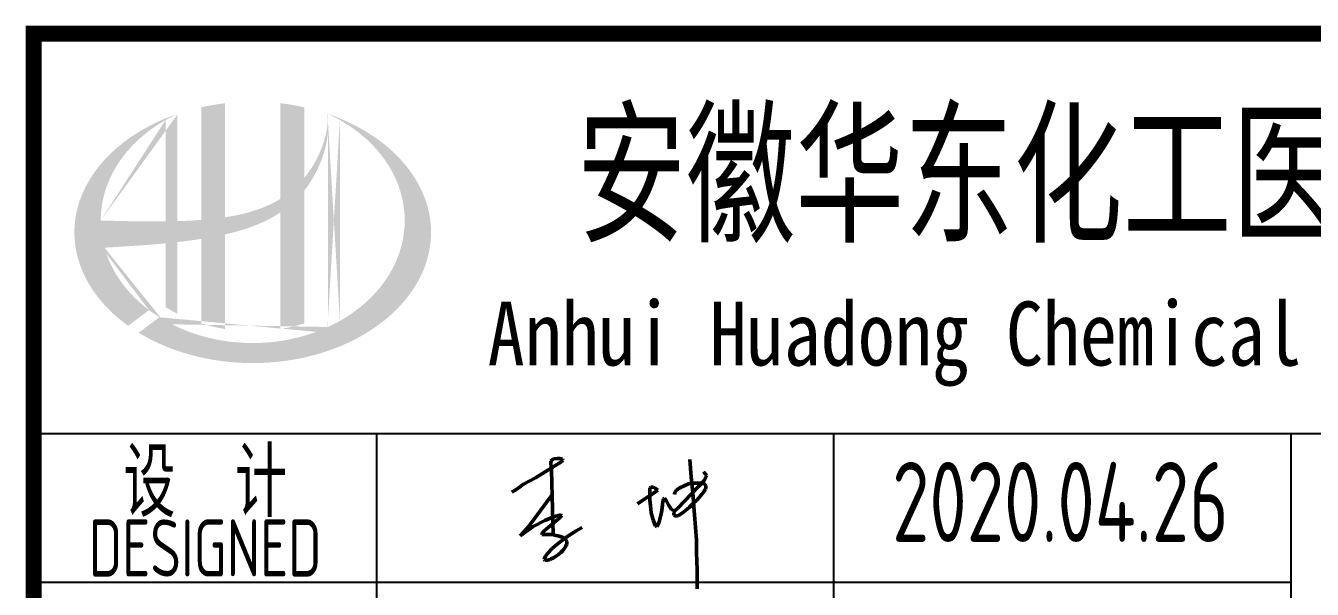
# Model space of a CAD drawing. Extents: x 5394041 to 5729212, y -433068 to -301615.
# Drawn here: x 5563740 to 5569367, y -416382 to -413916 of the extents above; entities that cross this region are included whole.
import ezdxf
from ezdxf.enums import TextEntityAlignment as Align

# ---------------------------------------------------------------- set-up
doc = ezdxf.new("R2010")
doc.units = 0
doc.header["$LTSCALE"] = 1000
doc.header["$MEASUREMENT"] = 0
doc.layers.get('0').update_dxf_attribs({"linetype": 'CONTINUOUS'})
doc.styles.add('AHD', font='sceie.shx', dxfattribs={"width": 0.7, "bigfont": 'sceic.shx'})
doc.styles.add('ECEC_TQ_S', font='')
doc.styles.add('sceie', font='sceie.shx', dxfattribs={"width": 0.7, "bigfont": 'sceic.shx'})
doc.styles.get('ECEC_TQ_S').set_extended_font_data('SimSun')

# ---------------------------------------------------------------- blocks, each defined once
blk = doc.blocks.new('签名')
at = {"lineweight": 50}
for p, q in [((5484373.9, -514006.1), (5484490.2, -513935.2)), ((5484443.6, -513930.1), (5484440.9, -513933.4)), ((5484440.9, -513933.4), (5484440.9, -513943.7)), ((5484453.3, -513923.1), (5484443.6, -513930.1)), ((5484469, -513920.7), (5484453.3, -513923.1)), ((5484481.4, -513920.7), (5484469, -513920.7)), ((5484492.1, -513923.7), (5484481.4, -513920.7)), ((5484490.2, -513935.2), (5484494.5, -513928.9)), ((5484494.5, -513928.9), (5484492.1, -513923.7)), ((5485048.8, -513925.4), (5485055.2, -514002.4)), ((5484440.9, -513943.7), (5484443.6, -513972.8)), ((5484443.6, -513972.8), (5484451, -514255.5)), ((5485121.3, -513992.4), (5485109.4, -513979.5)), ((5485120.6, -514001.4), (5485122.4, -513995.7)), ((5485122.4, -513995.7), (5485121.3, -513992.4)), ((5484292.6, -514055.3), (5484321.1, -514034.4)), ((5484321.1, -514034.4), (5484373.9, -514006.1)), ((5484879.2, -514046.7), (5484874.9, -514049.8)), ((5484874.9, -514049.8), (5484874.9, -514102.5)), ((5484889.7, -514046.7), (5484879.2, -514046.7)), ((5484898.3, -514051.1), (5484889.7, -514046.7)), ((5484908.7, -514059.3), (5484898.3, -514051.1)), ((5484991.3, -514060.1), (5485005.3, -514049.1)), ((5485005.3, -514049.1), (5485024.5, -514040.5)), ((5485024.5, -514040.5), (5485044.1, -514031.7)), ((5485044.1, -514031.7), (5485063, -514029.9)), ((5485055.2, -514002.4), (5485062, -514069.9)), ((5485056.7, -514075.4), (5485086.9, -514044.6)), ((5485063, -514029.9), (5485080.4, -514029)), ((5485080.4, -514029), (5485090.1, -514029)), ((5485086.9, -514044.6), (5485106.8, -514024.4)), ((5485090.1, -514029), (5485104, -514029.4)), ((5485104, -514029.4), (5485109.7, -514030.2)), ((5485106.8, -514024.4), (5485114.2, -514014.2)), ((5485109.7, -514030.2), (5485115.9, -514035.1)), ((5485114.2, -514014.2), (5485120.6, -514001.4)), ((5485115.9, -514035.1), (5485118.9, -514041.7)), ((5485120, -514048.5), (5485117.5, -514055.4)), ((5485118.9, -514041.7), (5485120, -514048.5)), ((5484271.3, -514069.1), (5484292.6, -514055.3)), ((5484446.4, -514081.4), (5484346.3, -514216.5)), ((5484820.9, -514119.1), (5484839.8, -514106.9)), ((5484839.8, -514106.9), (5484861.5, -514092.7)), ((5484861.5, -514092.7), (5484880.5, -514080.4)), ((5484874.9, -514102.5), (5484877.6, -514129)), ((5484880.5, -514080.4), (5484901.1, -514066.5)), ((5484901.1, -514066.5), (5484908.7, -514059.3)), ((5484930.1, -514124), (5484931.7, -514108.3)), ((5484931.7, -514108.3), (5484935, -514098.4)), ((5484935, -514098.4), (5484939.2, -514095.3)), ((5484939.2, -514095.3), (5484947.6, -514108.5)), ((5484947.6, -514108.5), (5484956.8, -514126.6)), ((5484982.5, -514078.8), (5484983.3, -514069.1)), ((5484983.3, -514069.1), (5484991.3, -514060.1)), ((5484997.2, -514139.3), (5485025.4, -514108.5)), ((5485025.4, -514108.5), (5485056.7, -514075.4)), ((5485062, -514069.9), (5485067.5, -514131.4)), ((5485078.3, -514104.8), (5485067.4, -514115.4)), ((5485089.8, -514092.4), (5485078.3, -514104.8)), ((5485097.5, -514083.1), (5485089.8, -514092.4)), ((5485103.3, -514075.8), (5485097.5, -514083.1)), ((5485109.3, -514068.9), (5485103.3, -514075.8)), ((5485114, -514061.8), (5485109.3, -514068.9)), ((5485117.5, -514055.4), (5485114, -514061.8)), ((5484877.6, -514129), (5484880.8, -514159.7)), ((5484880.8, -514159.7), (5484888.6, -514189.2)), ((5484922.8, -514170.1), (5484927.5, -514148.8)), ((5484927.5, -514148.8), (5484930.1, -514124)), ((5484956.8, -514126.6), (5484968.5, -514145.2)), ((5484968.5, -514145.2), (5484983.1, -514152.1)), ((5484978.8, -514158.7), (5484983.9, -514150.9)), ((5484978.8, -514169.6), (5484978.8, -514158.7)), ((5484983.9, -514150.9), (5484997.2, -514139.3)), ((5485011.7, -514162.9), (5484999.4, -514171.2)), ((5485023.8, -514154.8), (5485011.7, -514162.9)), ((5485037, -514143.3), (5485023.8, -514154.8)), ((5485047.3, -514134.3), (5485037, -514143.3)), ((5485058.2, -514124.4), (5485047.3, -514134.3)), ((5485067.4, -514115.4), (5485058.2, -514124.4)), ((5485067.5, -514131.4), (5485073.4, -514204.2)), ((5484346.3, -514216.5), (5484307, -514260.5)), ((5484307, -514260.5), (5484363.7, -514219)), ((5484363.7, -514219), (5484414.5, -514192)), ((5484439.1, -514216.7), (5484412.9, -514237.3)), ((5484414.5, -514192), (5484457.3, -514175.3)), ((5484482.1, -514179.3), (5484439.1, -514216.7)), ((5484457.3, -514175.3), (5484484.7, -514168)), ((5484489, -514170.8), (5484482.1, -514179.3)), ((5484484.7, -514168), (5484489, -514170.8)), ((5484888.6, -514189.2), (5484899, -514216.9)), ((5484899, -514216.9), (5484904.6, -514220)), ((5484904.6, -514220), (5484914.7, -514199)), ((5484914.7, -514199), (5484922.8, -514170.1)), ((5484989.1, -514173.2), (5484978.8, -514169.6)), ((5484999.4, -514171.2), (5484989.1, -514173.2)), ((5485073.4, -514204.2), (5485078.8, -514278.7)), ((5484412.9, -514237.3), (5484401.9, -514249.5)), ((5484401.9, -514249.5), (5484401.9, -514254.7)), ((5484401.9, -514254.7), (5484446.8, -514254.7)), ((5484446.8, -514254.7), (5484459.5, -514257.2)), ((5484459.5, -514257.2), (5484478.2, -514260.7)), ((5484474.4, -514291.2), (5484511.5, -514263.7)), ((5484478.2, -514260.7), (5484495.1, -514267)), ((5484495.1, -514267), (5484505.1, -514273.2)), ((5484505.1, -514273.2), (5484511.1, -514285.3)), ((5484511.5, -514263.7), (5484551.9, -514238.4)), ((5484551.9, -514238.4), (5484578.5, -514223.8)), ((5484426.1, -514337.2), (5484448.7, -514314.1)), ((5484448.7, -514314.1), (5484474.4, -514291.2)), ((5484485.1, -514332.9), (5484474.8, -514341.6)), ((5484492.1, -514325.7), (5484485.1, -514332.9)), ((5484499.4, -514317.1), (5484492.1, -514325.7)), ((5484506.7, -514305.6), (5484499.4, -514317.1)), ((5484511.1, -514294.4), (5484506.7, -514305.6)), ((5484511.1, -514285.3), (5484511.1, -514294.4)), ((5485078.8, -514278.7), (5485078.8, -514332.9)), ((5485078.8, -514332.9), (5485081.6, -514408.2)), ((5484411.7, -514363.3), (5484417.4, -514348.5)), ((5484415.7, -514365.7), (5484411.7, -514363.3)), ((5484426.9, -514365.7), (5484415.7, -514365.7)), ((5484417.4, -514348.5), (5484426.1, -514337.2)), ((5484438.1, -514364), (5484426.9, -514365.7)), ((5484442.7, -514360.5), (5484438.1, -514364)), ((5484452.4, -514355.9), (5484442.7, -514360.5)), ((5484462, -514350.2), (5484452.4, -514355.9)), ((5484474.8, -514341.6), (5484462, -514350.2)), ((5485081.6, -514408.2), (5485081.6, -514491.8))]:
    blk.add_line(p, q, dxfattribs=at)
at = {"style": 'sceie', "width": 0.8}
for p in [(5486670.1, -514111), (5486631, -514761.6), (5486657.1, -515425.2), (5486696.1, -516075.8), (5486709.1, -516674.4)]:
    blk.add_attdef('2020.4.26', text='', height=350, dxfattribs=at).set_placement(p, align=Align.MIDDLE)

msp = doc.modelspace()

# ---------------------------------------------------------------- hatches: boundary and pattern name
h = msp.add_hatch(color=256)
edge = h.paths.add_edge_path()
edge.add_spline(control_points=[(5564611.2, -414828.9), (5564617.3, -414827.5), (5564623.4, -414826.1), (5564672.5, -414814.2), (5564715.1, -414801.2), (5564790.1, -414770.1), (5564823, -414753.1), (5564853.9, -414732.5)], knot_values=[61.629012, 61.629012, 61.629012, 61.629012, 63.330431, 63.330431, 75.353634, 75.353634, 85.398649, 85.398649, 85.398649, 85.398649], degree=3, periodic=0)
edge.add_line((5564853.9, -414732.5), (5564853.9, -415242.8))
edge.add_spline(control_points=[(5564853.9, -415242.8), (5564871.1, -415240), (5564888.1, -415236.7), (5564922.8, -415228.6), (5564940.5, -415223.8), (5564957.9, -415218.4)], knot_values=[4.908456, 4.908456, 4.908456, 4.908456, 4.992821, 4.992821, 5.083034, 5.083034, 5.083034, 5.083034], degree=3, periodic=0)
edge.add_line((5564957.9, -415218.4), (5564957.9, -414636.9))
edge.add_spline(control_points=[(5564957.9, -414636.9), (5564966.5, -414626), (5564974.7, -414614.6), (5565000.8, -414575), (5565016.5, -414545), (5565045.7, -414472.2), (5565057, -414428.5), (5565061.6, -414383.1), (5565061.8, -414381.8), (5565061.9, -414380.6)], knot_values=[97.991744, 97.991744, 97.991744, 97.991744, 101.64219, 101.64219, 110.337975, 110.337975, 121.934322, 121.934322, 122.270691, 122.270691, 122.270691, 122.270691], degree=3, periodic=0)
edge.add_line((5565061.9, -414380.6), (5565061.9, -414310.1))
edge.add_spline(control_points=[(5565061.9, -414310.1), (5565061.8, -414317.8), (5565061.5, -414325.5), (5565060.9, -414333.2)], knot_values=[126.194075, 126.194075, 126.194075, 126.194075, 128.396762, 128.396762, 128.396762, 128.396762], degree=3, periodic=0)
edge.add_spline(control_points=[(5565060.9, -414333.2), (5565060.4, -414339.4), (5565059.8, -414345.6), (5565059, -414351.8)], knot_values=[124.417049, 124.417049, 124.417049, 124.417049, 126.194075, 126.194075, 126.194075, 126.194075], degree=3, periodic=0)
edge.add_spline(control_points=[(5565059, -414351.8), (5565057.9, -414360.9), (5565056.4, -414370), (5565054.6, -414379.1)], knot_values=[121.80529, 121.80529, 121.80529, 121.80529, 124.417049, 124.417049, 124.417049, 124.417049], degree=3, periodic=0)
edge.add_spline(control_points=[(5565054.6, -414379.1), (5565052.2, -414391.3), (5565049.3, -414403.4), (5565045.8, -414415.4)], knot_values=[118.31574, 118.31574, 118.31574, 118.31574, 121.80529, 121.80529, 121.80529, 121.80529], degree=3, periodic=0)
edge.add_spline(control_points=[(5565045.8, -414415.4), (5565042.3, -414427.5), (5565038.3, -414439.6), (5565033.7, -414451.4)], knot_values=[114.795988, 114.795988, 114.795988, 114.795988, 118.31574, 118.31574, 118.31574, 118.31574], degree=3, periodic=0)
edge.add_spline(control_points=[(5565033.7, -414451.4), (5565029.2, -414463.1), (5565024.2, -414474.7), (5565018.8, -414486)], knot_values=[111.329641, 111.329641, 111.329641, 111.329641, 114.795988, 114.795988, 114.795988, 114.795988], degree=3, periodic=0)
edge.add_spline(control_points=[(5565018.8, -414486), (5565013.3, -414497.5), (5565007.3, -414508.9), (5565000.8, -414520)], knot_values=[107.79529, 107.79529, 107.79529, 107.79529, 111.329641, 111.329641, 111.329641, 111.329641], degree=3, periodic=0)
edge.add_spline(control_points=[(5565000.8, -414520), (5564994.5, -414530.8), (5564987.8, -414541.4), (5564980.7, -414551.6)], knot_values=[104.343579, 104.343579, 104.343579, 104.343579, 107.79529, 107.79529, 107.79529, 107.79529], degree=3, periodic=0)
edge.add_spline(control_points=[(5564980.7, -414551.6), (5564973.5, -414562), (5564965.9, -414572.1), (5564957.9, -414581.8)], knot_values=[100.8507, 100.8507, 100.8507, 100.8507, 104.343579, 104.343579, 104.343579, 104.343579], degree=3, periodic=0)
edge.add_line((5564957.9, -414581.8), (5564957.9, -414272.5))
edge.add_spline(control_points=[(5564957.9, -414272.5), (5564923.8, -414264.9), (5564889.1, -414259), (5564853.9, -414254.9)], knot_values=[4.423999, 4.423999, 4.423999, 4.423999, 4.558741, 4.558741, 4.558741, 4.558741], degree=3, periodic=0)
edge.add_line((5564853.9, -414254.9), (5564853.9, -414673.1))
edge.add_spline(control_points=[(5564853.9, -414673.1), (5564781.9, -414717.6), (5564697.7, -414740.8), (5564611.2, -414753.9)], knot_values=[63.246215, 63.246215, 63.246215, 63.246215, 87.689124, 87.689124, 87.689124, 87.689124], degree=3, periodic=0)
edge.add_line((5564611.2, -414753.9), (5564611.2, -414254.9))
edge.add_spline(control_points=[(5564611.2, -414254.9), (5564576.1, -414259), (5564541.3, -414264.9), (5564507.2, -414272.5)], knot_values=[4.866038, 4.866038, 4.866038, 4.866038, 5.000777, 5.000777, 5.000777, 5.000777], degree=3, periodic=0)
edge.add_line((5564507.2, -414272.5), (5564507.2, -414765.3))
edge.add_spline(control_points=[(5564507.2, -414765.3), (5564505.5, -414765.4), (5564470.6, -414768.1), (5564436, -414769.8), (5564403.2, -414770.9)], knot_values=[43.657356, 43.657356, 43.657356, 43.657356, 44.134253, 53.497092, 53.497092, 53.497092, 53.497092], degree=3, periodic=0)
edge.add_line((5564403.2, -414770.9), (5564403.2, -414301.7))
edge.add_spline(control_points=[(5564403.2, -414301.7), (5564386.2, -414307.6), (5564369.4, -414313.9), (5564353, -414320.6)], knot_values=[5.14157, 5.14157, 5.14157, 5.14157, 5.212921, 5.212921, 5.212921, 5.212921], degree=3, periodic=0)
edge.add_spline(control_points=[(5564353, -414320.6), (5564346.1, -414323.4), (5564339.3, -414326.3), (5564307, -414340.5), (5564282.5, -414352.8), (5564259, -414366)], knot_values=[5.212921, 5.212921, 5.212921, 5.212921, 5.24296, 5.24296, 5.355623, 5.355623, 5.355623, 5.355623], degree=3, periodic=0)
edge.add_spline(control_points=[(5564259, -414366), (5564244.1, -414374.3), (5564229.7, -414383.1), (5564215.7, -414392.2)], knot_values=[5.355623, 5.355623, 5.355623, 5.355623, 5.426974, 5.426974, 5.426974, 5.426974], degree=3, periodic=0)
edge.add_spline(control_points=[(5564215.7, -414392.2), (5564208.3, -414397), (5564201, -414401.9), (5564187.5, -414411.4), (5564181.3, -414415.9), (5564175.1, -414420.5)], knot_values=[5.426974, 5.426974, 5.426974, 5.426974, 5.464765, 5.464765, 5.498325, 5.498325, 5.498325, 5.498325], degree=3, periodic=0)
edge.add_spline(control_points=[(5564175.1, -414420.5), (5564149.1, -414440.1), (5564125, -414461), (5564103.1, -414482.9)], knot_values=[5.498325, 5.498325, 5.498325, 5.498325, 5.641027, 5.641027, 5.641027, 5.641027], degree=3, periodic=0)
edge.add_spline(control_points=[(5564103.1, -414482.9), (5564096.1, -414489.9), (5564089.4, -414497), (5564068.9, -414519.6), (5564056, -414535.5), (5564044.2, -414551.7)], knot_values=[5.641027, 5.641027, 5.641027, 5.641027, 5.686569, 5.686569, 5.783729, 5.783729, 5.783729, 5.783729], degree=3, periodic=0)
edge.add_spline(control_points=[(5564044.2, -414551.7), (5564029.1, -414572.4), (5564015.8, -414593.8), (5564002.7, -414618.8), (5564001.1, -414622), (5563999.5, -414625.2)], knot_values=[5.783729, 5.783729, 5.783729, 5.783729, 5.908374, 5.908374, 5.92643, 5.92643, 5.92643, 5.92643], degree=3, periodic=0)
edge.add_spline(control_points=[(5563999.5, -414625.2), (5563987, -414650.3), (5563977, -414675.9), (5563969.5, -414701.9)], knot_values=[5.92643, 5.92643, 5.92643, 5.92643, 6.069132, 6.069132, 6.069132, 6.069132], degree=3, periodic=0)
edge.add_spline(control_points=[(5563969.5, -414701.9), (5563966.3, -414713), (5563963.5, -414724.1), (5563958.1, -414750.3), (5563955.9, -414765.3), (5563954.4, -414780.4)], knot_values=[6.069132, 6.069132, 6.069132, 6.069132, 6.130179, 6.130179, 6.211834, 6.211834, 6.211834, 6.211834], degree=3, periodic=0)
edge.add_spline(control_points=[(5563954.4, -414780.4), (5563953.2, -414793.6), (5563952.6, -414806.7), (5563952.6, -414819.9)], knot_values=[6.211834, 6.211834, 6.211834, 6.211834, 6.283185, 6.283185, 6.283185, 6.283185], degree=3, periodic=0)
edge.add_spline(control_points=[(5563952.6, -414819.9), (5563952.6, -414829.3), (5563952.9, -414838.6), (5563953.5, -414847.9)], knot_values=[6.283185, 6.283185, 6.283185, 6.283185, 6.333655, 6.333655, 6.333655, 6.333655], degree=3, periodic=0)
edge.add_spline(control_points=[(5563953.5, -414847.9), (5563954.8, -414866.6), (5563957.3, -414885.2), (5563961, -414903.7)], knot_values=[6.333655, 6.333655, 6.333655, 6.333655, 6.434594, 6.434594, 6.434594, 6.434594], degree=3, periodic=0)
edge.add_spline(control_points=[(5563961, -414903.7), (5563961.3, -414904.9), (5563961.5, -414906.1), (5563965.5, -414924.6), (5563970.2, -414941.8), (5563976.1, -414958.8)], knot_values=[6.434594, 6.434594, 6.434594, 6.434594, 6.441278, 6.441278, 6.535532, 6.535532, 6.535532, 6.535532], degree=3, periodic=0)
edge.add_spline(control_points=[(5563976.1, -414958.8), (5563982.3, -414977.1), (5563989.9, -414995.1), (5563998.6, -415012.9)], knot_values=[6.535532, 6.535532, 6.535532, 6.535532, 6.636471, 6.636471, 6.636471, 6.636471], degree=3, periodic=0)
edge.add_spline(control_points=[(5563998.6, -415012.9), (5564000.8, -415017.4), (5564003.1, -415021.8), (5564012.4, -415039.5), (5564020.1, -415052.5), (5564028.5, -415065.4)], knot_values=[6.636471, 6.636471, 6.636471, 6.636471, 6.661894, 6.661894, 6.73741, 6.73741, 6.73741, 6.73741], degree=3, periodic=0)
edge.add_spline(control_points=[(5564028.5, -415065.4), (5564039.7, -415082.5), (5564052.1, -415099.3), (5564065.6, -415115.7)], knot_values=[6.73741, 6.73741, 6.73741, 6.73741, 6.838349, 6.838349, 6.838349, 6.838349], degree=3, periodic=0)
edge.add_spline(control_points=[(5564065.6, -415115.7), (5564071.5, -415122.9), (5564077.6, -415129.9), (5564092.2, -415145.9), (5564100.7, -415154.7), (5564109.6, -415163.4)], knot_values=[6.838349, 6.838349, 6.838349, 6.838349, 6.88251, 6.88251, 6.939288, 6.939288, 6.939288, 6.939288], degree=3, periodic=0)
edge.add_spline(control_points=[(5564109.6, -415163.4), (5564125.4, -415178.7), (5564142.2, -415193.6), (5564160.1, -415207.8)], knot_values=[6.939288, 6.939288, 6.939288, 6.939288, 7.040227, 7.040227, 7.040227, 7.040227], degree=3, periodic=0)
edge.add_spline(control_points=[(5564160.1, -415207.8), (5564169.1, -415214.9), (5564178.3, -415221.8), (5564187.7, -415228.6)], knot_values=[7.040227, 7.040227, 7.040227, 7.040227, 7.090696, 7.090696, 7.090696, 7.090696], degree=3, periodic=0)
edge.add_line((5564187.7, -415228.6), (5564278.9, -415160.2))
edge.add_ellipse((5564732.6, -414767.9), major_axis=(665, 0), ratio=0.806676, start_angle=192.819, end_angle=226.9853, ccw=False)
edge.add_spline(control_points=[(5564084.1, -414887), (5564108.1, -414885.5), (5564132.2, -414884), (5564220.9, -414878.5), (5564285.7, -414874.2), (5564351.2, -414867.9)], knot_values=[11.398263, 11.398263, 11.398263, 11.398263, 18.40729, 18.40729, 37.18094, 37.18094, 37.18094, 37.18094], degree=3, periodic=0)
edge.add_line((5564351.2, -414867.9), (5564351.2, -415146.9))
edge.add_spline(control_points=[(5564351.2, -415146.9), (5564354.8, -415149.2), (5564358.4, -415151.4), (5564375.3, -415161.6), (5564389.1, -415169.2), (5564403.2, -415176.3)], knot_values=[4.049945, 4.049945, 4.049945, 4.049945, 4.072021, 4.072021, 4.153257, 4.153257, 4.153257, 4.153257], degree=3, periodic=0)
edge.add_line((5564403.2, -415176.3), (5564403.2, -414862.4))
edge.add_spline(control_points=[(5564403.2, -414862.4), (5564435.4, -414858.8), (5564467.8, -414854.5), (5564502.7, -414849.1), (5564504.9, -414848.8), (5564507.2, -414848.4)], knot_values=[42.135009, 42.135009, 42.135009, 42.135009, 51.307228, 51.307228, 51.948574, 51.948574, 51.948574, 51.948574], degree=3, periodic=0)
edge.add_line((5564507.2, -414848.4), (5564507.2, -415218.4))
edge.add_spline(control_points=[(5564507.2, -415218.4), (5564540.9, -415228.9), (5564575.7, -415237.1), (5564611.2, -415242.8)], knot_values=[4.34174, 4.34174, 4.34174, 4.34174, 4.516316, 4.516316, 4.516316, 4.516316], degree=3, periodic=0)
edge.add_line((5564611.2, -415242.8), (5564611.2, -414828.9))
edge = h.paths.add_edge_path(flags=16)
edge.add_ellipse((5564732.6, -414767.9), major_axis=(665, 0), ratio=0.806676, start_angle=124.9875, end_angle=179.999, ccw=False)
edge.add_line((5564351.2, -414328.4), (5564351.2, -414772))
edge.add_spline(control_points=[(5564351.2, -414772), (5564255.9, -414773.3), (5564161.9, -414770.3), (5564067.5, -414767.9)], knot_values=[11.27373, 11.27373, 11.27373, 11.27373, 38.687513, 38.687513, 38.687513, 38.687513], degree=3, periodic=0)
edge = h.paths.add_edge_path()
edge.add_spline(control_points=[(5564233.7, -415259.1), (5564264.8, -415278.1), (5564297.9, -415295.3), (5564382.5, -415332.6), (5564435.8, -415350.4), (5564546.5, -415377), (5564604, -415385.7), (5564720.1, -415393.5), (5564778.8, -415392.5), (5564894.4, -415381.1), (5564951.3, -415370.5), (5565060.3, -415340.5), (5565112.4, -415321), (5565209.3, -415274.1), (5565254.1, -415246.7), (5565334, -415185.8), (5565369.2, -415152.2), (5565428.6, -415080.7), (5565452.7, -415042.8), (5565489.1, -414964.7), (5565501.3, -414924.5), (5565513.9, -414843.3), (5565514.2, -414802.3), (5565502.7, -414720.9), (5565490.9, -414680.3), (5565455.3, -414601.6), (5565431.5, -414563.4), (5565372.7, -414491.2), (5565337.7, -414457.3), (5565257.9, -414395.6), (5565213.1, -414367.9), (5565131.9, -414328.2), (5565097.5, -414314), (5565061.9, -414301.7)], knot_values=[0.886421, 0.886421, 0.886421, 0.886421, 1.040557, 1.040557, 1.261172, 1.261172, 1.481788, 1.481788, 1.702404, 1.702404, 1.92302, 1.92302, 2.143636, 2.143636, 2.364252, 2.364252, 2.584868, 2.584868, 2.805484, 2.805484, 3.026099, 3.026099, 3.246715, 3.246715, 3.46852, 3.46852, 3.690325, 3.690325, 3.91213, 3.91213, 4.133935, 4.133935, 4.283209, 4.283209, 4.283209, 4.283209], degree=3, periodic=0)
edge.add_line((5565061.9, -414301.7), (5565061.9, -414301.8))
edge.add_spline(control_points=[(5565061.9, -414301.9), (5565061.9, -414304.6), (5565061.9, -414307.4), (5565061.9, -414310.1)], knot_values=[128.396762, 128.396762, 128.396762, 128.396762, 129.192193, 129.192193, 129.192193, 129.192193], degree=3, periodic=0)
edge.add_line((5565061.9, -414310.1), (5565061.9, -415234))
edge.add_ellipse((5564732.6, -414767.9), major_axis=(665, 0), ratio=0.806676, start_angle=232.1054, end_angle=299.6833, ccw=False)
edge.add_line((5564324.1, -415191.3), (5564233.7, -415259.1))
edge = h.paths.add_edge_path(flags=16)
edge.add_ellipse((5564732.6, -414767.9), major_axis=(665, 0), ratio=0.806676, start_angle=304.9875, end_angle=415.0121, ccw=False)
edge.add_line((5565113.9, -415207.5), (5565113.9, -414328.4))
h = msp.add_hatch(color=256)
edge = h.paths.add_edge_path()
edge.add_spline(control_points=[(5564611.2, -414828.9), (5564617.3, -414827.5), (5564623.4, -414826.1), (5564672.5, -414814.2), (5564715.1, -414801.2), (5564790.1, -414770.1), (5564823, -414753.1), (5564853.9, -414732.5)], knot_values=[61.629012, 61.629012, 61.629012, 61.629012, 63.330431, 63.330431, 75.353634, 75.353634, 85.398649, 85.398649, 85.398649, 85.398649], degree=3, periodic=0)
edge.add_line((5564853.9, -414732.5), (5564853.9, -415242.8))
edge.add_spline(control_points=[(5564853.9, -415242.8), (5564871.1, -415240), (5564888.1, -415236.7), (5564922.8, -415228.6), (5564940.5, -415223.8), (5564957.9, -415218.4)], knot_values=[4.908456, 4.908456, 4.908456, 4.908456, 4.992821, 4.992821, 5.083034, 5.083034, 5.083034, 5.083034], degree=3, periodic=0)
edge.add_line((5564957.9, -415218.4), (5564957.9, -414636.9))
edge.add_spline(control_points=[(5564957.9, -414636.9), (5564966.5, -414626), (5564974.7, -414614.6), (5565000.8, -414575), (5565016.5, -414545), (5565045.7, -414472.2), (5565057, -414428.5), (5565061.6, -414383.1), (5565061.8, -414381.8), (5565061.9, -414380.6)], knot_values=[97.991744, 97.991744, 97.991744, 97.991744, 101.64219, 101.64219, 110.337975, 110.337975, 121.934322, 121.934322, 122.270691, 122.270691, 122.270691, 122.270691], degree=3, periodic=0)
edge.add_line((5565061.9, -414380.6), (5565061.9, -414310.1))
edge.add_spline(control_points=[(5565061.9, -414310.1), (5565061.8, -414317.8), (5565061.5, -414325.5), (5565060.9, -414333.2)], knot_values=[126.194075, 126.194075, 126.194075, 126.194075, 128.396762, 128.396762, 128.396762, 128.396762], degree=3, periodic=0)
edge.add_spline(control_points=[(5565060.9, -414333.2), (5565060.4, -414339.4), (5565059.8, -414345.6), (5565059, -414351.8)], knot_values=[124.417049, 124.417049, 124.417049, 124.417049, 126.194075, 126.194075, 126.194075, 126.194075], degree=3, periodic=0)
edge.add_spline(control_points=[(5565059, -414351.8), (5565057.9, -414360.9), (5565056.4, -414370), (5565054.6, -414379.1)], knot_values=[121.80529, 121.80529, 121.80529, 121.80529, 124.417049, 124.417049, 124.417049, 124.417049], degree=3, periodic=0)
edge.add_spline(control_points=[(5565054.6, -414379.1), (5565052.2, -414391.3), (5565049.3, -414403.4), (5565045.8, -414415.4)], knot_values=[118.31574, 118.31574, 118.31574, 118.31574, 121.80529, 121.80529, 121.80529, 121.80529], degree=3, periodic=0)
edge.add_spline(control_points=[(5565045.8, -414415.4), (5565042.3, -414427.5), (5565038.3, -414439.6), (5565033.7, -414451.4)], knot_values=[114.795988, 114.795988, 114.795988, 114.795988, 118.31574, 118.31574, 118.31574, 118.31574], degree=3, periodic=0)
edge.add_spline(control_points=[(5565033.7, -414451.4), (5565029.2, -414463.1), (5565024.2, -414474.7), (5565018.8, -414486)], knot_values=[111.329641, 111.329641, 111.329641, 111.329641, 114.795988, 114.795988, 114.795988, 114.795988], degree=3, periodic=0)
edge.add_spline(control_points=[(5565018.8, -414486), (5565013.3, -414497.5), (5565007.3, -414508.9), (5565000.8, -414520)], knot_values=[107.79529, 107.79529, 107.79529, 107.79529, 111.329641, 111.329641, 111.329641, 111.329641], degree=3, periodic=0)
edge.add_spline(control_points=[(5565000.8, -414520), (5564994.5, -414530.8), (5564987.8, -414541.4), (5564980.7, -414551.6)], knot_values=[104.343579, 104.343579, 104.343579, 104.343579, 107.79529, 107.79529, 107.79529, 107.79529], degree=3, periodic=0)
edge.add_spline(control_points=[(5564980.7, -414551.6), (5564973.5, -414562), (5564965.9, -414572.1), (5564957.9, -414581.8)], knot_values=[100.8507, 100.8507, 100.8507, 100.8507, 104.343579, 104.343579, 104.343579, 104.343579], degree=3, periodic=0)
edge.add_line((5564957.9, -414581.8), (5564957.9, -414272.5))
edge.add_spline(control_points=[(5564957.9, -414272.5), (5564923.8, -414264.9), (5564889.1, -414259), (5564853.9, -414254.9)], knot_values=[4.423999, 4.423999, 4.423999, 4.423999, 4.558741, 4.558741, 4.558741, 4.558741], degree=3, periodic=0)
edge.add_line((5564853.9, -414254.9), (5564853.9, -414673.1))
edge.add_spline(control_points=[(5564853.9, -414673.1), (5564781.9, -414717.6), (5564697.7, -414740.8), (5564611.2, -414753.9)], knot_values=[63.246215, 63.246215, 63.246215, 63.246215, 87.689124, 87.689124, 87.689124, 87.689124], degree=3, periodic=0)
edge.add_line((5564611.2, -414753.9), (5564611.2, -414254.9))
edge.add_spline(control_points=[(5564611.2, -414254.9), (5564576.1, -414259), (5564541.3, -414264.9), (5564507.2, -414272.5)], knot_values=[4.866038, 4.866038, 4.866038, 4.866038, 5.000777, 5.000777, 5.000777, 5.000777], degree=3, periodic=0)
edge.add_line((5564507.2, -414272.5), (5564507.2, -414765.3))
edge.add_spline(control_points=[(5564507.2, -414765.3), (5564505.5, -414765.4), (5564470.6, -414768.1), (5564436, -414769.8), (5564403.2, -414770.9)], knot_values=[43.657356, 43.657356, 43.657356, 43.657356, 44.134253, 53.497092, 53.497092, 53.497092, 53.497092], degree=3, periodic=0)
edge.add_line((5564403.2, -414770.9), (5564403.2, -414301.7))
edge.add_spline(control_points=[(5564403.2, -414301.7), (5564386.2, -414307.6), (5564369.4, -414313.9), (5564353, -414320.6)], knot_values=[5.14157, 5.14157, 5.14157, 5.14157, 5.212921, 5.212921, 5.212921, 5.212921], degree=3, periodic=0)
edge.add_spline(control_points=[(5564353, -414320.6), (5564346.1, -414323.4), (5564339.3, -414326.3), (5564307, -414340.5), (5564282.5, -414352.8), (5564259, -414366)], knot_values=[5.212921, 5.212921, 5.212921, 5.212921, 5.24296, 5.24296, 5.355623, 5.355623, 5.355623, 5.355623], degree=3, periodic=0)
edge.add_spline(control_points=[(5564259, -414366), (5564244.1, -414374.3), (5564229.7, -414383.1), (5564215.7, -414392.2)], knot_values=[5.355623, 5.355623, 5.355623, 5.355623, 5.426974, 5.426974, 5.426974, 5.426974], degree=3, periodic=0)
edge.add_spline(control_points=[(5564215.7, -414392.2), (5564208.3, -414397), (5564201, -414401.9), (5564187.5, -414411.4), (5564181.3, -414415.9), (5564175.1, -414420.5)], knot_values=[5.426974, 5.426974, 5.426974, 5.426974, 5.464765, 5.464765, 5.498325, 5.498325, 5.498325, 5.498325], degree=3, periodic=0)
edge.add_spline(control_points=[(5564175.1, -414420.5), (5564149.1, -414440.1), (5564125, -414461), (5564103.1, -414482.9)], knot_values=[5.498325, 5.498325, 5.498325, 5.498325, 5.641027, 5.641027, 5.641027, 5.641027], degree=3, periodic=0)
edge.add_spline(control_points=[(5564103.1, -414482.9), (5564096.1, -414489.9), (5564089.4, -414497), (5564068.9, -414519.6), (5564056, -414535.5), (5564044.2, -414551.7)], knot_values=[5.641027, 5.641027, 5.641027, 5.641027, 5.686569, 5.686569, 5.783729, 5.783729, 5.783729, 5.783729], degree=3, periodic=0)
edge.add_spline(control_points=[(5564044.2, -414551.7), (5564029.1, -414572.4), (5564015.8, -414593.8), (5564002.7, -414618.8), (5564001.1, -414622), (5563999.5, -414625.2)], knot_values=[5.783729, 5.783729, 5.783729, 5.783729, 5.908374, 5.908374, 5.92643, 5.92643, 5.92643, 5.92643], degree=3, periodic=0)
edge.add_spline(control_points=[(5563999.5, -414625.2), (5563987, -414650.3), (5563977, -414675.9), (5563969.5, -414701.9)], knot_values=[5.92643, 5.92643, 5.92643, 5.92643, 6.069132, 6.069132, 6.069132, 6.069132], degree=3, periodic=0)
edge.add_spline(control_points=[(5563969.5, -414701.9), (5563966.3, -414713), (5563963.5, -414724.1), (5563958.1, -414750.3), (5563955.9, -414765.3), (5563954.4, -414780.4)], knot_values=[6.069132, 6.069132, 6.069132, 6.069132, 6.130179, 6.130179, 6.211834, 6.211834, 6.211834, 6.211834], degree=3, periodic=0)
edge.add_spline(control_points=[(5563954.4, -414780.4), (5563953.2, -414793.6), (5563952.6, -414806.7), (5563952.6, -414819.9)], knot_values=[6.211834, 6.211834, 6.211834, 6.211834, 6.283185, 6.283185, 6.283185, 6.283185], degree=3, periodic=0)
edge.add_spline(control_points=[(5563952.6, -414819.9), (5563952.6, -414829.3), (5563952.9, -414838.6), (5563953.5, -414847.9)], knot_values=[6.283185, 6.283185, 6.283185, 6.283185, 6.333655, 6.333655, 6.333655, 6.333655], degree=3, periodic=0)
edge.add_spline(control_points=[(5563953.5, -414847.9), (5563954.8, -414866.6), (5563957.3, -414885.2), (5563961, -414903.7)], knot_values=[6.333655, 6.333655, 6.333655, 6.333655, 6.434594, 6.434594, 6.434594, 6.434594], degree=3, periodic=0)
edge.add_spline(control_points=[(5563961, -414903.7), (5563961.3, -414904.9), (5563961.5, -414906.1), (5563965.5, -414924.6), (5563970.2, -414941.8), (5563976.1, -414958.8)], knot_values=[6.434594, 6.434594, 6.434594, 6.434594, 6.441278, 6.441278, 6.535532, 6.535532, 6.535532, 6.535532], degree=3, periodic=0)
edge.add_spline(control_points=[(5563976.1, -414958.8), (5563982.3, -414977.1), (5563989.9, -414995.1), (5563998.6, -415012.9)], knot_values=[6.535532, 6.535532, 6.535532, 6.535532, 6.636471, 6.636471, 6.636471, 6.636471], degree=3, periodic=0)
edge.add_spline(control_points=[(5563998.6, -415012.9), (5564000.8, -415017.4), (5564003.1, -415021.8), (5564012.4, -415039.5), (5564020.1, -415052.5), (5564028.5, -415065.4)], knot_values=[6.636471, 6.636471, 6.636471, 6.636471, 6.661894, 6.661894, 6.73741, 6.73741, 6.73741, 6.73741], degree=3, periodic=0)
edge.add_spline(control_points=[(5564028.5, -415065.4), (5564039.7, -415082.5), (5564052.1, -415099.3), (5564065.6, -415115.7)], knot_values=[6.73741, 6.73741, 6.73741, 6.73741, 6.838349, 6.838349, 6.838349, 6.838349], degree=3, periodic=0)
edge.add_spline(control_points=[(5564065.6, -415115.7), (5564071.5, -415122.9), (5564077.6, -415129.9), (5564092.2, -415145.9), (5564100.7, -415154.7), (5564109.6, -415163.4)], knot_values=[6.838349, 6.838349, 6.838349, 6.838349, 6.88251, 6.88251, 6.939288, 6.939288, 6.939288, 6.939288], degree=3, periodic=0)
edge.add_spline(control_points=[(5564109.6, -415163.4), (5564125.4, -415178.7), (5564142.2, -415193.6), (5564160.1, -415207.8)], knot_values=[6.939288, 6.939288, 6.939288, 6.939288, 7.040227, 7.040227, 7.040227, 7.040227], degree=3, periodic=0)
edge.add_spline(control_points=[(5564160.1, -415207.8), (5564169.1, -415214.9), (5564178.3, -415221.8), (5564187.7, -415228.6)], knot_values=[7.040227, 7.040227, 7.040227, 7.040227, 7.090696, 7.090696, 7.090696, 7.090696], degree=3, periodic=0)
edge.add_line((5564187.7, -415228.6), (5564278.9, -415160.2))
edge.add_ellipse((5564732.6, -414767.9), major_axis=(665, 0), ratio=0.806676, start_angle=192.819, end_angle=226.9853, ccw=False)
edge.add_spline(control_points=[(5564084.1, -414887), (5564108.1, -414885.5), (5564132.2, -414884), (5564220.9, -414878.5), (5564285.7, -414874.2), (5564351.2, -414867.9)], knot_values=[11.398263, 11.398263, 11.398263, 11.398263, 18.40729, 18.40729, 37.18094, 37.18094, 37.18094, 37.18094], degree=3, periodic=0)
edge.add_line((5564351.2, -414867.9), (5564351.2, -415146.9))
edge.add_spline(control_points=[(5564351.2, -415146.9), (5564354.8, -415149.2), (5564358.4, -415151.4), (5564375.3, -415161.6), (5564389.1, -415169.2), (5564403.2, -415176.3)], knot_values=[4.049945, 4.049945, 4.049945, 4.049945, 4.072021, 4.072021, 4.153257, 4.153257, 4.153257, 4.153257], degree=3, periodic=0)
edge.add_line((5564403.2, -415176.3), (5564403.2, -414862.4))
edge.add_spline(control_points=[(5564403.2, -414862.4), (5564435.4, -414858.8), (5564467.8, -414854.5), (5564502.7, -414849.1), (5564504.9, -414848.8), (5564507.2, -414848.4)], knot_values=[42.135009, 42.135009, 42.135009, 42.135009, 51.307228, 51.307228, 51.948574, 51.948574, 51.948574, 51.948574], degree=3, periodic=0)
edge.add_line((5564507.2, -414848.4), (5564507.2, -415218.4))
edge.add_spline(control_points=[(5564507.2, -415218.4), (5564540.9, -415228.9), (5564575.7, -415237.1), (5564611.2, -415242.8)], knot_values=[4.34174, 4.34174, 4.34174, 4.34174, 4.516316, 4.516316, 4.516316, 4.516316], degree=3, periodic=0)
edge.add_line((5564611.2, -415242.8), (5564611.2, -414828.9))
edge = h.paths.add_edge_path(flags=16)
edge.add_ellipse((5564732.6, -414767.9), major_axis=(665, 0), ratio=0.806676, start_angle=124.9875, end_angle=179.999, ccw=False)
edge.add_line((5564351.2, -414328.4), (5564351.2, -414772))
edge.add_spline(control_points=[(5564351.2, -414772), (5564255.9, -414773.3), (5564161.9, -414770.3), (5564067.5, -414767.9)], knot_values=[11.27373, 11.27373, 11.27373, 11.27373, 38.687513, 38.687513, 38.687513, 38.687513], degree=3, periodic=0)
edge = h.paths.add_edge_path()
edge.add_spline(control_points=[(5564233.7, -415259.1), (5564264.8, -415278.1), (5564297.9, -415295.3), (5564382.5, -415332.6), (5564435.8, -415350.4), (5564546.5, -415377), (5564604, -415385.7), (5564720.1, -415393.5), (5564778.8, -415392.5), (5564894.4, -415381.1), (5564951.3, -415370.5), (5565060.3, -415340.5), (5565112.4, -415321), (5565209.3, -415274.1), (5565254.1, -415246.7), (5565334, -415185.8), (5565369.2, -415152.2), (5565428.6, -415080.7), (5565452.7, -415042.8), (5565489.1, -414964.7), (5565501.3, -414924.5), (5565513.9, -414843.3), (5565514.2, -414802.3), (5565502.7, -414720.9), (5565490.9, -414680.3), (5565455.3, -414601.6), (5565431.5, -414563.4), (5565372.7, -414491.2), (5565337.7, -414457.3), (5565257.9, -414395.6), (5565213.1, -414367.9), (5565131.9, -414328.2), (5565097.5, -414314), (5565061.9, -414301.7)], knot_values=[0.886421, 0.886421, 0.886421, 0.886421, 1.040557, 1.040557, 1.261172, 1.261172, 1.481788, 1.481788, 1.702404, 1.702404, 1.92302, 1.92302, 2.143636, 2.143636, 2.364252, 2.364252, 2.584868, 2.584868, 2.805484, 2.805484, 3.026099, 3.026099, 3.246715, 3.246715, 3.46852, 3.46852, 3.690325, 3.690325, 3.91213, 3.91213, 4.133935, 4.133935, 4.283209, 4.283209, 4.283209, 4.283209], degree=3, periodic=0)
edge.add_line((5565061.9, -414301.7), (5565061.9, -414301.8))
edge.add_spline(control_points=[(5565061.9, -414301.9), (5565061.9, -414304.6), (5565061.9, -414307.4), (5565061.9, -414310.1)], knot_values=[128.396762, 128.396762, 128.396762, 128.396762, 129.192193, 129.192193, 129.192193, 129.192193], degree=3, periodic=0)
edge.add_line((5565061.9, -414310.1), (5565061.9, -415234))
edge.add_ellipse((5564732.6, -414767.9), major_axis=(665, 0), ratio=0.806676, start_angle=232.1054, end_angle=299.6833, ccw=False)
edge.add_line((5564324.1, -415191.3), (5564233.7, -415259.1))
edge = h.paths.add_edge_path(flags=16)
edge.add_ellipse((5564732.6, -414767.9), major_axis=(665, 0), ratio=0.806676, start_angle=304.9875, end_angle=415.0121, ccw=False)
edge.add_line((5565113.9, -415207.5), (5565113.9, -414328.4))

# ---------------------------------------------------------------- linework, layer by layer
for p, q in [((5563774.7, -415700.6), (5581774.7, -415700.6)), ((5565274.7, -418950.6), (5565274.7, -415700.6)), ((5567274.7, -418950.6), (5567274.7, -415700.6)), ((5569274.7, -418950.6), (5569274.7, -415700.6)), ((5563774.7, -416350.6), (5569274.7, -416350.6))]:
    msp.add_line(p, q)
at = {"const_width": 70}
msp.add_lwpolyline([(5563774.7, -413950.6), (5563774.7, -419950.6)], dxfattribs=at)
msp.add_lwpolyline([(5581774.7, -413950.6, 70, 70, 0), (5563774.7, -413950.6, 70, 70, 0), (5563774.7, -419950.6, 0, 0, 0)], format="xyseb")

# ---------------------------------------------------------------- block references
at = {"color": 0}
ref = msp.add_blockref('签名', (81595.1, 98111.9), dxfattribs=at)
ref.add_attrib('2020.4.26', '2020.04.26', dxfattribs={"height": 350, "style": 'sceie', "width": 0.8}).set_placement((5568265.2, -415999.1), align=Align.MIDDLE)

# ---------------------------------------------------------------- texts
for s, height, style, width, p in [('安徽华东化工医药工程有限责任公司', 500, 'ECEC_TQ_S', 0.7, (5569969.6, -414550.6)), ('安徽华东化工医药工程有限责任公司', 500, 'ECEC_TQ_S', 0.7, (5569969.6, -414550.6)), ('Anhui Huadong Chemical & Medical Engineering Co.,Ltd', 280, 'ECEC_TQ_S', 0.85, (5569969.6, -415300.6)), ('Anhui Huadong Chemical & Medical Engineering Co.,Ltd', 280, 'ECEC_TQ_S', 0.85, (5569969.6, -415300.6)), ('设  计', 300, 'AHD', 0.8, (5564524.7, -415900.6)), ('设  计', 300, 'AHD', 0.8, (5564524.7, -415900.6)), ('DESIGNED', 250, 'AHD', 0.8, (5564524.7, -416200.6)), ('DESIGNED', 250, 'AHD', 0.8, (5564524.7, -416200.6))]:
    msp.add_text(s, height=height, dxfattribs=dict(style=style, width=width)).set_placement(p, align=Align.MIDDLE)

doc.saveas('drawing.dxf')
